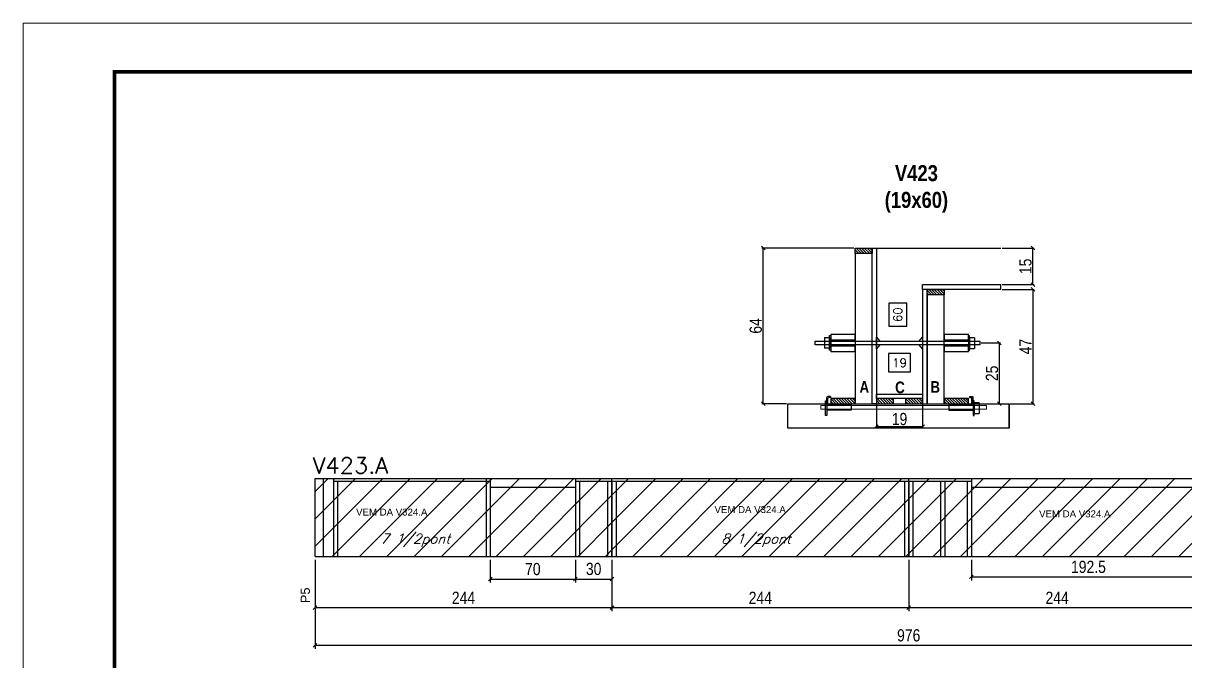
# Model space of a CAD drawing. Extents: x -3394 to 16474, y -5031 to 14397.
# Drawn here: x 7442 to 8398, y 6980 to 7505 of the extents above; entities that cross this region are included whole.
import ezdxf

# ---------------------------------------------------------------- set-up
doc = ezdxf.new("R2010")
doc.units = 0
doc.linetypes.add('DASHED', pattern=[0.75, 0.5, -0.25])
doc.layers.get('0').update_dxf_attribs({"linetype": 'CONTINUOUS'})
doc.layers.get('Defpoints').update_dxf_attribs({"linetype": 'CONTINUOUS'})
for name, color, linetype in [('1HACHURA MADEIRAS', 1, 'CONTINUOUS'), ('barrote', 251, 'CONTINUOUS'), ('COTA', 241, 'CONTINUOUS'), ('Cota Seção (2x)', 4, 'CONTINUOUS'), ('detalhes', 4, 'CONTINUOUS'), ('NOMENCLATURA', 7, 'CONTINUOUS'), ('Painéis', 200, 'CONTINUOUS'), ('presilha', 1, 'CONTINUOUS'), ('SARR_2.2x10', 60, 'CONTINUOUS'), ('SARR_2.2x7', 40, 'CONTINUOUS'), ('SARR_3.5x7', 81, 'CONTINUOUS'), ('texto', 7, 'CONTINUOUS'), ('Tubo de PVC', 51, 'CONTINUOUS')]:
    doc.layers.add(name, color=color, linetype=linetype)
for name, color, linetype, lineweight in [('CONCRETO', 251, 'CONTINUOUS', 25), ('Folhas', 255, 'CONTINUOUS', 9), ('REAPROVEITAMENTO', 251, 'CONTINUOUS', 9), ('SARRAFO DE PRESSAO', 251, 'DASHED', 9), ('SCO-___-LAJ', 2, 'CONTINUOUS', 0), ('Texto Seção', 7, 'CONTINUOUS', 15)]:
    doc.layers.add(name, color=color, linetype=linetype, lineweight=lineweight)
doc.styles.add('ARIAL', font='arial.ttf')
doc.styles.add('COTA TECNICA', font='techl___.ttf', dxfattribs={"height": 10})
doc.styles.add('COTA TECNICA 2X', font='techl___.ttf', dxfattribs={"height": 10})
doc.styles.add('REGUA-120', font='ROMANS.shx', dxfattribs={"height": 15})
doc.styles.add('ROMANS', font='romans.shx')
doc.styles.add('TECNICA', font='techb___.ttf', dxfattribs={"height": 10})
doc.dimstyles.new('Cota Seção interna', dxfattribs={"dimtxt": 7, "dimasz": 6, "dimexe": 0.18, "dimexo": 2, "dimgap": -4, "dimtad": 3, "dimdec": 1, "dimlfac": 0.5, "dimzin": 12, "dimdsep": 46, "dimtxsty": 'ROMANS', "dimblk": 'ARCHTICK', "dimcen": 0.09, "dimse1": 1, "dimse2": 1, "dimsd1": 1, "dimsd2": 1, "dimclrd": 180, "dimclre": 5, "dimclrt": 1, "dimadec": 0, "dimazin": 3, "dimtfac": 1, "dimtdec": 1, "dimtofl": 0, "dimtmove": 0, "dimatfit": 3, "dimldrblk": 'ARCHTICK', "dimfxl": 1, "dimtolj": 1, "dimtzin": 0, "dimarcsym": 0})
doc.dimstyles.new('PAINEL', dxfattribs={"dimtxt": 10, "dimasz": 3, "dimexe": 3, "dimexo": 3, "dimgap": 3, "dimtad": 1, "dimdec": 1, "dimzin": 12, "dimdsep": 46, "dimtxsty": 'COTA TECNICA', "dimblk1": 'OBLIQUE', "dimblk2": 'OBLIQUE', "dimsah": 1, "dimcen": 0.9, "dimclrd": 4, "dimclre": 4, "dimclrt": 240, "dimadec": 1, "dimazin": 3, "dimtfac": 1, "dimtdec": 1, "dimtmove": 0, "dimatfit": 3, "dimfxl": 1, "dimtolj": 1, "dimtzin": 12, "dimarcsym": 0})
doc.dimstyles.new('SECAO', dxfattribs={"dimscale": 0.333333, "dimtxt": 5, "dimasz": 9, "dimexe": 3, "dimexo": 3, "dimgap": 3, "dimtad": 1, "dimdec": 1, "dimlfac": 0.5, "dimzin": 12, "dimdsep": 46, "dimtxsty": 'COTA TECNICA 2X', "dimblk1": 'OBLIQUE', "dimblk2": 'OBLIQUE', "dimsah": 1, "dimcen": 0.9, "dimclrd": 4, "dimclre": 4, "dimclrt": 240, "dimadec": 1, "dimazin": 3, "dimtfac": 1, "dimtdec": 1, "dimtmove": 0, "dimatfit": 3, "dimfxl": 1, "dimtolj": 1, "dimtzin": 12, "dimarcsym": 0})
pattern_1 = [(45, (3170, 1148.575), (-11.22532, 11.22532), [])]

# ---------------------------------------------------------------- blocks, each defined once
blk = doc.blocks.new('9999999999')
at = {"layer": 'Folhas'}
blk.add_lwpolyline([(98138.98, 34190.21), (99623.98, 34190.21), (99623.98, 35240.21), (98138.98, 35240.21)], close=True, dxfattribs=at)
at = {"layer": 'Folhas', "color": 30, "const_width": 3}
blk.add_lwpolyline([(98213.98, 34230.21), (99583.98, 34230.21), (99583.98, 35200.21), (98213.98, 35200.21)], close=True, dxfattribs=at)
blk = doc.blocks.new('_Oblique')
at = {"color": 0, "linetype": 'ByBlock', "lineweight": -2}
blk.add_line((-0.5, -0.5), (0.5, 0.5), dxfattribs=at)
blk = doc.blocks.new('*D665')
at = {"layer": 'COTA', "color": 4, "lineweight": -2, "transparency": 16777216}
for p, q in [((8143.58, 7191.22), (8143.58, 7172.54)), ((8181.58, 7191.22), (8181.58, 7172.54)), ((8143.58, 7173.54), (8181.58, 7173.54))]:
    blk.add_line(p, q, dxfattribs=at)
at = {"layer": 'Defpoints', "color": 0, "transparency": 16777216}
for p in [(8143.58, 7192.22), (8181.58, 7192.22), (8181.58, 7173.54)]:
    blk.add_point(p, dxfattribs=at)
at = {"layer": 'COTA', "color": 4, "lineweight": -2, "transparency": 16777216, "xscale": 3, "yscale": 3, "zscale": 3, "rotation": 180}
blk.add_blockref('_Oblique', (8143.58, 7173.54), dxfattribs=at)
at = {"layer": 'COTA', "color": 4, "lineweight": -2, "transparency": 16777216, "xscale": 3, "yscale": 3, "zscale": 3}
blk.add_blockref('_Oblique', (8181.58, 7173.54), dxfattribs=at)
at = {"layer": 'COTA', "color": 240, "transparency": 16777216, "insert": (8162.58, 7179.63), "char_height": 10, "attachment_point": 5, "style": 'COTA TECNICA 2X'}
blk.add_mtext('\\A1;19', dxfattribs=at)
blk = doc.blocks.new('PRESILHA METÁLICA 1')
at = {"layer": 'presilha'}
for p, q in [((6, 15.5), (7.5, 15.5)), ((6, -2.5), (6, 15.5)), ((7.5, 10.6), (7.5, 19.9)), ((7.5, 15.5), (7.5, -2.5)), ((12, 21), (8.6, 21)), ((9, 11.6), (9, 18.9)), ((12, 19.5), (9.6, 19.5)), ((12, 21), (12, 19.5)), ((0, 13), (6, 13)), ((0, 13), (0, 0)), ((6, 0), (0, 0)), ((6, 13), (6, 0)), ((37.5, 4.1), (7.5, 4.1)), ((37.5, 11), (9.6, 11)), ((37.5, 11), (37.5, 4.1)), ((7.5, -2.5), (6, -2.5))]:
    blk.add_line(p, q, dxfattribs=at)
for centre, radius, start, end in [((8.6, 19.9), 1.14, 90, 180), ((9.6, 18.9), 0.57, 90, 180), ((9.6, 11.6), 0.57, 180, 270)]:
    blk.add_arc(centre, radius, start, end, dxfattribs=at)
blk = doc.blocks.new('PRESILHA METÁLICA 2')
at = {"layer": 'presilha'}
for p, q in [((-5.2, 23.5), (-5.2, 22)), ((-5.2, 23.5), (-1.9, 23.5)), ((-5.2, 22), (-2.8, 22)), ((-2.2, 14.1), (-2.2, 21.4)), ((0.8, 18), (-0.8, 18)), ((-0.8, 18), (-0.8, 0)), ((-0.8, 14.6), (-0.8, 22.4)), ((0.8, 0), (0.8, 18)), ((-30.8, 13.5), (-30.8, 6.6)), ((-30.8, 13.5), (-2.8, 13.5)), ((-30.8, 6.6), (-0.8, 6.6)), ((-0.8, 0), (0.8, 0))]:
    blk.add_line(p, q, dxfattribs=at)
for centre, radius, start, end in [((-2.8, 21.4), 0.57, 0, 90), ((-1.9, 22.4), 1.14, 0, 90), ((-2.8, 14.1), 0.57, 270, 0)]:
    blk.add_arc(centre, radius, start, end, dxfattribs=at)
blk = doc.blocks.new('*D666')
at = {"layer": 'COTA', "color": 4, "lineweight": -2, "transparency": 16777216}
for p, q in [((8246.87, 7286.22), (8273.23, 7286.22)), ((8272.23, 7286.22), (8272.23, 7192.22)), ((8253.63, 7192.22), (8273.23, 7192.22))]:
    blk.add_line(p, q, dxfattribs=at)
at = {"layer": 'Defpoints', "color": 0, "transparency": 16777216}
for p in [(8245.87, 7286.22), (8252.63, 7192.22), (8272.23, 7192.22)]:
    blk.add_point(p, dxfattribs=at)
at = {"layer": 'COTA', "color": 4, "lineweight": -2, "transparency": 16777216, "xscale": 3, "yscale": 3, "zscale": 3}
for p, rotation in [((8272.23, 7286.22), 90), ((8272.23, 7192.22), 270)]:
    blk.add_blockref('_Oblique', p, dxfattribs=dict(at, rotation=rotation))
at = {"layer": 'COTA', "color": 240, "transparency": 16777216, "insert": (8266.15, 7239.22), "char_height": 10, "attachment_point": 5, "rotation": 90, "style": 'COTA TECNICA 2X'}
blk.add_mtext('\\A1;47', dxfattribs=at)
blk = doc.blocks.new('*D667')
at = {"layer": 'Cota Seção (2x)', "color": 180, "lineweight": -2, "transparency": 16777216}
for p, q in [((8168.64, 7274.98), (8153.64, 7274.98)), ((8153.64, 7274.98), (8153.64, 7255.98)), ((8168.64, 7255.98), (8168.64, 7274.98)), ((8153.64, 7255.98), (8168.64, 7255.98))]:
    blk.add_line(p, q, dxfattribs=at)
at = {"layer": 'Defpoints', "color": 0, "transparency": 16777216}
for p in [(8143.58, 7320.22), (8172.64, 7320.22), (8150.99, 7200.22)]:
    blk.add_point(p, dxfattribs=at)
at = {"layer": 'Cota Seção (2x)', "color": 1, "transparency": 16777216, "insert": (8161.14, 7265.48), "char_height": 7, "attachment_point": 5, "rotation": 90, "style": 'ROMANS'}
blk.add_mtext('\\A1;60', dxfattribs=at)
blk = doc.blocks.new('_ArchTick')
at = {"color": 0, "linetype": 'ByBlock', "const_width": 0.15}
blk.add_lwpolyline([(-0.5, -0.5), (0.5, 0.5)], dxfattribs=at)
blk = doc.blocks.new('*D668')
at = {"layer": 'COTA', "color": 4, "lineweight": -2, "transparency": 16777216}
for p, q in [((8246.87, 7320.22), (8273.23, 7320.22)), ((8272.23, 7290.22), (8272.23, 7320.22)), ((8246.87, 7290.22), (8273.23, 7290.22))]:
    blk.add_line(p, q, dxfattribs=at)
at = {"layer": 'Defpoints', "color": 0, "transparency": 16777216}
for p in [(8245.87, 7320.22), (8272.23, 7320.22), (8245.87, 7290.22)]:
    blk.add_point(p, dxfattribs=at)
at = {"layer": 'COTA', "color": 4, "lineweight": -2, "transparency": 16777216, "xscale": 3, "yscale": 3, "zscale": 3}
for p, rotation in [((8272.23, 7320.22), 90), ((8272.23, 7290.22), 270)]:
    blk.add_blockref('_Oblique', p, dxfattribs=dict(at, rotation=rotation))
at = {"layer": 'COTA', "color": 240, "transparency": 16777216, "insert": (8266.12, 7305.22), "char_height": 10, "attachment_point": 5, "rotation": 90, "style": 'COTA TECNICA 2X'}
blk.add_mtext('\\A1;15', dxfattribs=at)
blk = doc.blocks.new('*D669')
at = {"layer": 'COTA', "color": 4, "lineweight": -2, "transparency": 16777216}
for p, q in [((8124.98, 7320.22), (8049.51, 7320.22)), ((8050.51, 7192.22), (8050.51, 7320.22)), ((8069.71, 7192.22), (8049.51, 7192.22))]:
    blk.add_line(p, q, dxfattribs=at)
at = {"layer": 'Defpoints', "color": 0, "transparency": 16777216}
for p in [(8050.51, 7320.22), (8125.98, 7320.22), (8070.71, 7192.22)]:
    blk.add_point(p, dxfattribs=at)
at = {"layer": 'COTA', "color": 4, "lineweight": -2, "transparency": 16777216, "xscale": 3, "yscale": 3, "zscale": 3}
for p, rotation in [((8050.51, 7320.22), 90), ((8050.51, 7192.22), 270)]:
    blk.add_blockref('_Oblique', p, dxfattribs=dict(at, rotation=rotation))
at = {"layer": 'COTA', "color": 240, "transparency": 16777216, "insert": (8044.4, 7256.22), "char_height": 10, "attachment_point": 5, "rotation": 90, "style": 'COTA TECNICA 2X'}
blk.add_mtext('\\A1;64', dxfattribs=at)
blk = doc.blocks.new('*D653')
at = {"layer": 'COTA', "color": 4, "lineweight": -2, "transparency": 16777216}
for p, q in [((8229.66, 7242.22), (8245.71, 7242.22)), ((8244.71, 7192.22), (8244.71, 7242.22)), ((8220.18, 7192.22), (8245.71, 7192.22))]:
    blk.add_line(p, q, dxfattribs=at)
at = {"layer": 'Defpoints', "color": 0, "transparency": 16777216}
for p in [(8228.66, 7242.22), (8244.71, 7242.22), (8219.18, 7192.22)]:
    blk.add_point(p, dxfattribs=at)
at = {"layer": 'COTA', "color": 4, "lineweight": -2, "transparency": 16777216, "xscale": 3, "yscale": 3, "zscale": 3}
for p, rotation in [((8244.71, 7242.22), 90), ((8244.71, 7192.22), 270)]:
    blk.add_blockref('_Oblique', p, dxfattribs=dict(at, rotation=rotation))
at = {"layer": 'COTA', "color": 240, "transparency": 16777216, "insert": (8238.6, 7217.22), "char_height": 10, "attachment_point": 5, "rotation": 90, "style": 'COTA TECNICA 2X'}
blk.add_mtext('\\A1;25', dxfattribs=at)
blk = doc.blocks.new('*D655')
at = {"layer": 'COTA', "color": 4, "linetype": 'ByBlock', "lineweight": -2, "transparency": 16777216}
for p, q in [((7682.12, 7063.77), (7682.12, 7021.62)), ((7926.12, 7063.77), (7926.12, 7021.62)), ((7682.12, 7024.62), (7926.12, 7024.62))]:
    blk.add_line(p, q, dxfattribs=at)
at = {"layer": 'Defpoints', "color": 0, "linetype": 'ByBlock', "transparency": 16777216}
for p in [(7682.12, 7066.77), (7926.12, 7066.77), (7926.12, 7024.62)]:
    blk.add_point(p, dxfattribs=at)
at = {"layer": 'COTA', "color": 4, "linetype": 'ByBlock', "lineweight": -2, "transparency": 16777216, "xscale": 3, "yscale": 3, "zscale": 3, "rotation": 180}
blk.add_blockref('_Oblique', (7682.12, 7024.62), dxfattribs=at)
at = {"layer": 'COTA', "color": 4, "linetype": 'ByBlock', "lineweight": -2, "transparency": 16777216, "xscale": 3, "yscale": 3, "zscale": 3}
blk.add_blockref('_Oblique', (7926.12, 7024.62), dxfattribs=at)
at = {"layer": 'COTA', "color": 240, "linetype": 'ByBlock', "transparency": 16777216, "insert": (7804.12, 7032.69), "char_height": 10, "attachment_point": 5, "style": 'COTA TECNICA'}
blk.add_mtext('\\A1;244', dxfattribs=at)
blk = doc.blocks.new('*D656')
at = {"layer": 'COTA', "color": 4, "linetype": 'ByBlock', "lineweight": -2, "transparency": 16777216}
for p, q in [((7926.12, 7063.77), (7926.12, 7021.62)), ((8170.12, 7063.77), (8170.12, 7021.62)), ((7926.12, 7024.62), (8170.12, 7024.62))]:
    blk.add_line(p, q, dxfattribs=at)
at = {"layer": 'Defpoints', "color": 0, "linetype": 'ByBlock', "transparency": 16777216}
for p in [(7926.12, 7066.77), (8170.12, 7066.77), (8170.12, 7024.62)]:
    blk.add_point(p, dxfattribs=at)
at = {"layer": 'COTA', "color": 4, "linetype": 'ByBlock', "lineweight": -2, "transparency": 16777216, "xscale": 3, "yscale": 3, "zscale": 3, "rotation": 180}
blk.add_blockref('_Oblique', (7926.12, 7024.62), dxfattribs=at)
at = {"layer": 'COTA', "color": 4, "linetype": 'ByBlock', "lineweight": -2, "transparency": 16777216, "xscale": 3, "yscale": 3, "zscale": 3}
blk.add_blockref('_Oblique', (8170.12, 7024.62), dxfattribs=at)
at = {"layer": 'COTA', "color": 240, "linetype": 'ByBlock', "transparency": 16777216, "insert": (8048.12, 7032.69), "char_height": 10, "attachment_point": 5, "style": 'COTA TECNICA'}
blk.add_mtext('\\A1;244', dxfattribs=at)
blk = doc.blocks.new('*D657')
at = {"layer": 'COTA', "color": 4, "linetype": 'ByBlock', "lineweight": -2, "transparency": 16777216}
for p, q in [((7682.12, 7063.77), (7682.12, 6990.63)), ((8658.12, 7063.77), (8658.12, 6990.63)), ((7682.12, 6993.63), (8658.12, 6993.63))]:
    blk.add_line(p, q, dxfattribs=at)
at = {"layer": 'Defpoints', "color": 0, "linetype": 'ByBlock', "transparency": 16777216}
for p in [(7682.12, 7066.77), (8658.12, 7066.77), (8658.12, 6993.63)]:
    blk.add_point(p, dxfattribs=at)
at = {"layer": 'COTA', "color": 4, "linetype": 'ByBlock', "lineweight": -2, "transparency": 16777216, "xscale": 3, "yscale": 3, "zscale": 3, "rotation": 180}
blk.add_blockref('_Oblique', (7682.12, 6993.63), dxfattribs=at)
at = {"layer": 'COTA', "color": 4, "linetype": 'ByBlock', "lineweight": -2, "transparency": 16777216, "xscale": 3, "yscale": 3, "zscale": 3}
blk.add_blockref('_Oblique', (8658.12, 6993.63), dxfattribs=at)
at = {"layer": 'COTA', "color": 240, "linetype": 'ByBlock', "transparency": 16777216, "insert": (8170.12, 7001.76), "char_height": 10, "attachment_point": 5, "style": 'COTA TECNICA'}
blk.add_mtext('\\A1;976', dxfattribs=at)
blk = doc.blocks.new('*D659')
at = {"layer": 'COTA', "color": 4, "linetype": 'ByBlock', "lineweight": -2, "transparency": 16777216}
for p, q in [((8170.12, 7063.77), (8170.12, 7021.62)), ((8414.12, 7063.77), (8414.12, 7021.62)), ((8170.12, 7024.62), (8414.12, 7024.62))]:
    blk.add_line(p, q, dxfattribs=at)
at = {"layer": 'Defpoints', "color": 0, "linetype": 'ByBlock', "transparency": 16777216}
for p in [(8170.12, 7066.77), (8414.12, 7066.77), (8414.12, 7024.62)]:
    blk.add_point(p, dxfattribs=at)
at = {"layer": 'COTA', "color": 4, "linetype": 'ByBlock', "lineweight": -2, "transparency": 16777216, "xscale": 3, "yscale": 3, "zscale": 3, "rotation": 180}
blk.add_blockref('_Oblique', (8170.12, 7024.62), dxfattribs=at)
at = {"layer": 'COTA', "color": 4, "linetype": 'ByBlock', "lineweight": -2, "transparency": 16777216, "xscale": 3, "yscale": 3, "zscale": 3}
blk.add_blockref('_Oblique', (8414.12, 7024.62), dxfattribs=at)
at = {"layer": 'COTA', "color": 240, "linetype": 'ByBlock', "transparency": 16777216, "insert": (8292.12, 7032.69), "char_height": 10, "attachment_point": 5, "style": 'COTA TECNICA'}
blk.add_mtext('\\A1;244', dxfattribs=at)
blk = doc.blocks.new('*D670')
at = {"layer": 'COTA', "color": 4, "linetype": 'ByBlock', "lineweight": -2, "transparency": 16777216}
for p, q in [((7896.12, 7063.77), (7896.12, 7045.14)), ((7926.12, 7063.77), (7926.12, 7045.14)), ((7896.12, 7048.14), (7926.12, 7048.14))]:
    blk.add_line(p, q, dxfattribs=at)
at = {"layer": 'Defpoints', "color": 0, "linetype": 'ByBlock', "transparency": 16777216}
for p in [(7896.12, 7066.77), (7926.12, 7066.77), (7926.12, 7048.14)]:
    blk.add_point(p, dxfattribs=at)
at = {"layer": 'COTA', "color": 4, "linetype": 'ByBlock', "lineweight": -2, "transparency": 16777216, "xscale": 3, "yscale": 3, "zscale": 3, "rotation": 180}
blk.add_blockref('_Oblique', (7896.12, 7048.14), dxfattribs=at)
at = {"layer": 'COTA', "color": 4, "linetype": 'ByBlock', "lineweight": -2, "transparency": 16777216, "xscale": 3, "yscale": 3, "zscale": 3}
blk.add_blockref('_Oblique', (7926.12, 7048.14), dxfattribs=at)
at = {"layer": 'COTA', "color": 240, "linetype": 'ByBlock', "transparency": 16777216, "insert": (7911.12, 7056.36), "char_height": 10, "attachment_point": 5, "style": 'COTA TECNICA'}
blk.add_mtext('\\A1;30', dxfattribs=at)
blk = doc.blocks.new('*D671')
at = {"layer": 'COTA', "color": 4, "linetype": 'ByBlock', "lineweight": -2, "transparency": 16777216}
for p, q in [((7826.12, 7063.77), (7826.12, 7045.14)), ((7896.12, 7063.77), (7896.12, 7045.14)), ((7826.12, 7048.14), (7896.12, 7048.14))]:
    blk.add_line(p, q, dxfattribs=at)
at = {"layer": 'Defpoints', "color": 0, "linetype": 'ByBlock', "transparency": 16777216}
for p in [(7826.12, 7066.77), (7896.12, 7066.77), (7896.12, 7048.14)]:
    blk.add_point(p, dxfattribs=at)
at = {"layer": 'COTA', "color": 4, "linetype": 'ByBlock', "lineweight": -2, "transparency": 16777216, "xscale": 3, "yscale": 3, "zscale": 3, "rotation": 180}
blk.add_blockref('_Oblique', (7826.12, 7048.14), dxfattribs=at)
at = {"layer": 'COTA', "color": 4, "linetype": 'ByBlock', "lineweight": -2, "transparency": 16777216, "xscale": 3, "yscale": 3, "zscale": 3}
blk.add_blockref('_Oblique', (7896.12, 7048.14), dxfattribs=at)
at = {"layer": 'COTA', "color": 240, "linetype": 'ByBlock', "transparency": 16777216, "insert": (7861.12, 7056.25), "char_height": 10, "attachment_point": 5, "style": 'COTA TECNICA'}
blk.add_mtext('\\A1;70', dxfattribs=at)
blk = doc.blocks.new('*D672')
at = {"layer": 'COTA', "color": 4, "lineweight": -2, "transparency": 16777216}
for p, q in [((8221.62, 7063.77), (8221.62, 7046.92)), ((8414.12, 7063.77), (8414.12, 7046.92)), ((8221.62, 7049.92), (8414.12, 7049.92))]:
    blk.add_line(p, q, dxfattribs=at)
at = {"layer": 'Defpoints', "color": 0, "transparency": 16777216}
for p in [(8221.62, 7066.77), (8414.12, 7066.77), (8414.12, 7049.92)]:
    blk.add_point(p, dxfattribs=at)
at = {"layer": 'COTA', "color": 4, "lineweight": -2, "transparency": 16777216, "xscale": 3, "yscale": 3, "zscale": 3, "rotation": 180}
blk.add_blockref('_Oblique', (8221.62, 7049.92), dxfattribs=at)
at = {"layer": 'COTA', "color": 4, "lineweight": -2, "transparency": 16777216, "xscale": 3, "yscale": 3, "zscale": 3}
blk.add_blockref('_Oblique', (8414.12, 7049.92), dxfattribs=at)
at = {"layer": 'COTA', "color": 240, "transparency": 16777216, "insert": (8317.87, 7058.05), "char_height": 10, "attachment_point": 5, "style": 'COTA TECNICA'}
blk.add_mtext('\\A1;192.5', dxfattribs=at)
blk = doc.blocks.new('*D680')
at = {"layer": 'Cota Seção (2x)', "color": 180, "lineweight": -2, "transparency": 16777216}
for p, q in [((8171.58, 7233.43), (8153.58, 7233.43)), ((8153.58, 7233.43), (8153.58, 7218.43)), ((8171.58, 7218.43), (8171.58, 7233.43)), ((8153.58, 7218.43), (8171.58, 7218.43))]:
    blk.add_line(p, q, dxfattribs=at)
at = {"layer": 'Defpoints', "color": 0, "transparency": 16777216}
for p in [(8143.58, 7214.43), (8143.58, 7200.22), (8181.58, 7200.22)]:
    blk.add_point(p, dxfattribs=at)
at = {"layer": 'Cota Seção (2x)', "color": 1, "transparency": 16777216, "insert": (8162.58, 7225.93), "char_height": 7, "attachment_point": 5, "style": 'ROMANS'}
blk.add_mtext('\\A1;19', dxfattribs=at)

msp = doc.modelspace()

# ---------------------------------------------------------------- hatches: boundary and pattern name
at = {"layer": 'REAPROVEITAMENTO', "linetype": 'Continuous'}
h = msp.add_hatch(dxfattribs=at)
h.set_pattern_fill('ANSI31', color=256, scale=5)
h.set_pattern_definition(pattern_1)
h.paths.add_polyline_path([(7682.12, 7130.77), (7682.12, 7066.77), (7926.12, 7066.77), (7926.12, 7130.77)])
h = msp.add_hatch(dxfattribs=at)
h.set_pattern_fill('ANSI31', color=256, scale=5)
h.set_pattern_definition(pattern_1)
h.paths.add_polyline_path([(7926.12, 7066.77), (8170.12, 7066.77), (8170.12, 7130.77), (7926.12, 7130.77)])
h = msp.add_hatch(dxfattribs=at)
h.set_pattern_fill('ANSI31', color=256, scale=5)
h.set_pattern_definition(pattern_1)
h.paths.add_polyline_path([(8414.12, 7066.77), (8414.12, 7130.77), (8170.12, 7130.77), (8170.12, 7066.77)])
at = {"layer": 'SARR_2.2x10'}
h = msp.add_hatch(dxfattribs=at)
h.set_pattern_fill('ANSI31', color=256, scale=0.5, angle=90)
h.set_pattern_definition([(135, (41316.9988, -116319.9524), (-1.122532015, -1.122532015), [])])
h.paths.add_polyline_path([(8125.98, 7196.62), (8125.98, 7192.22), (8105.98, 7192.22), (8105.98, 7196.62)])
h = msp.add_hatch(dxfattribs=at)
h.set_pattern_fill('ANSI31', color=256, scale=0.5, angle=90)
h.set_pattern_definition([(135, (41203.7988, -116319.9524), (-1.122532015, -1.122532015), [])])
h.paths.add_polyline_path([(8219.18, 7196.62), (8219.18, 7192.22), (8199.18, 7192.22), (8199.18, 7196.62)])
at = {"layer": 'SARR_2.2x7'}
h = msp.add_hatch(dxfattribs=at)
h.set_pattern_fill('ANSI31', color=256, scale=0.5, angle=90)
h.set_pattern_definition([(135, (41207.7988, -116196.3524), (-1.122532015, -1.122532015), [])])
h.paths.add_polyline_path([(8139.98, 7320.22), (8139.98, 7315.82), (8125.98, 7315.82), (8125.98, 7320.22)])
h = msp.add_hatch(dxfattribs=at)
h.set_pattern_fill('ANSI31', color=256, scale=0.5, angle=90)
h.set_pattern_definition([(135, (41148.5988, -116230.3524), (-1.122532015, -1.122532015), [])])
h.paths.add_polyline_path([(8199.18, 7286.22), (8199.18, 7281.82), (8185.18, 7281.82), (8185.18, 7286.22)])
h = msp.add_hatch(dxfattribs=at)
h.set_pattern_fill('ANSI31', color=256, scale=0.5, angle=90)
h.set_pattern_definition([(135, (41355.3988, -116319.9524), (-1.122532015, -1.122532015), [])])
h.paths.add_polyline_path([(8157.58, 7196.62), (8157.58, 7192.22), (8143.58, 7192.22), (8143.58, 7196.62)])
h = msp.add_hatch(dxfattribs=at)
h.set_pattern_fill('ANSI31', color=256, scale=0.5, angle=90)
h.set_pattern_definition([(135, (41331.3988, -116319.9524), (-1.122532015, -1.122532015), [])])
h.paths.add_polyline_path([(8181.58, 7196.62), (8181.58, 7192.22), (8167.58, 7192.22), (8167.58, 7196.62)])

# ---------------------------------------------------------------- linework, layer by layer
at = {"layer": '1HACHURA MADEIRAS', "elevation": 0}
for points in [[(8125.98, 7249.13), (8105.98, 7249.13), (8105.98, 7244.73), (8125.98, 7244.73)], [(8125.98, 7239.53), (8105.98, 7239.53), (8105.98, 7235.13), (8125.98, 7235.13)]]:
    msp.add_lwpolyline(points, close=True, dxfattribs=at)
at = {"layer": '1HACHURA MADEIRAS'}
for points in [[(8219.18, 7249.13), (8199.18, 7249.13), (8199.18, 7244.73), (8219.18, 7244.73)], [(8219.18, 7239.53), (8199.18, 7239.53), (8199.18, 7235.13), (8219.18, 7235.13)]]:
    msp.add_lwpolyline(points, close=True, dxfattribs=at)
at = {"layer": 'barrote', "elevation": 0}
msp.add_lwpolyline([(8252.63, 7172.22), (8070.71, 7172.22), (8070.71, 7192.22), (8252.63, 7192.22)], close=True, dxfattribs=at)
at = {"layer": 'CONCRETO', "linetype": 'Continuous'}
msp.add_line((8143.58, 7320.22), (8245.87, 7320.22), dxfattribs=at)
at = {"layer": 'detalhes', "color": 250}
msp.add_line((8252.63, 7172.22), (8252.63, 7192.22), dxfattribs=at)
at = {"layer": 'Painéis', "linetype": 'Continuous'}
msp.add_line((8245.87, 7286.22), (8245.87, 7290.22), dxfattribs=at)
at = {"layer": 'Painéis', "linetype": 'ByBlock'}
for p, q in [((7682.12, 7130.77), (8658.12, 7130.77)), ((7682.12, 7066.77), (7682.12, 7130.77)), ((7926.12, 7066.77), (7926.12, 7130.77)), ((8170.12, 7066.77), (8170.12, 7130.77)), ((7682.12, 7066.77), (8658.12, 7066.77))]:
    msp.add_line(p, q, dxfattribs=at)
at = {"layer": 'Painéis', "linetype": 'Continuous', "elevation": 0}
for points in [[(8139.98, 7192.22), (8139.98, 7320.22), (8143.58, 7320.22), (8143.58, 7192.22)], [(8185.18, 7192.22), (8185.18, 7286.22), (8181.58, 7286.22), (8181.58, 7192.22)], [(8143.58, 7200.22), (8181.58, 7200.22), (8181.58, 7196.62), (8143.58, 7196.62)]]:
    msp.add_lwpolyline(points, close=True, dxfattribs=at)
at = {"layer": 'Painéis', "linetype": 'Continuous'}
msp.add_lwpolyline([(8245.87, 7286.22), (8181.58, 7286.22), (8181.58, 7290.22), (8245.87, 7290.22)], dxfattribs=at)
at = {"layer": 'presilha'}
for p, q in [((8100.98, 7246.65), (8104.98, 7246.65)), ((8100.98, 7246.65), (8100.98, 7237.98)), ((8104.98, 7248.32), (8105.98, 7248.32)), ((8104.98, 7236.32), (8104.98, 7248.32)), ((8104.98, 7246.65), (8104.98, 7237.98)), ((8105.98, 7248.32), (8105.98, 7236.32)), ((8220.18, 7248.13, 0), (8219.18, 7248.13, 0)), ((8219.18, 7248.13, 0), (8219.18, 7236.13, 0)), ((8220.18, 7236.13, 0), (8220.18, 7248.13, 0)), ((8224.18, 7246.46, 0), (8220.18, 7246.46, 0)), ((8220.18, 7246.46, 0), (8220.18, 7237.79, 0)), ((8224.18, 7246.46, 0), (8224.18, 7237.79, 0)), ((8104.98, 7237.98), (8100.98, 7237.98)), ((8105.98, 7236.32), (8104.98, 7236.32)), ((8219.18, 7236.13, 0), (8220.18, 7236.13, 0)), ((8220.18, 7237.79, 0), (8224.18, 7237.79, 0))]:
    msp.add_line(p, q, dxfattribs=at)
at = {"layer": 'presilha', "elevation": 0}
msp.add_lwpolyline([(8093.19, 7243.72), (8228.66, 7243.72), (8228.66, 7240.72), (8093.19, 7240.72)], close=True, dxfattribs=at)
at = {"layer": 'SARR_2.2x10', "elevation": 0}
for points in [[(8125.98, 7196.62), (8105.98, 7196.62), (8105.98, 7192.22), (8125.98, 7192.22)], [(8219.18, 7196.62), (8199.18, 7196.62), (8199.18, 7192.22), (8219.18, 7192.22)]]:
    msp.add_lwpolyline(points, close=True, dxfattribs=at)
at = {"layer": 'SARR_2.2x7', "linetype": 'Continuous'}
for p, q in [((7689.12, 7066.77), (7689.12, 7130.77)), ((7697.12, 7128.57), (7826.12, 7128.57)), ((7826.12, 7123.77), (7896.12, 7123.77)), ((7896.12, 7128.57), (7926.12, 7128.57)), ((7926.12, 7128.57), (8170.12, 7128.57)), ((8170.12, 7128.57), (8221.62, 7128.57)), ((8221.62, 7123.77), (8450.62, 7123.77))]:
    msp.add_line(p, q, dxfattribs=at)
at = {"layer": 'SARR_2.2x7', "elevation": 0}
for points in [[(8125.98, 7320.22), (8139.98, 7320.22), (8139.98, 7315.82), (8125.98, 7315.82)], [(8185.18, 7286.22), (8199.18, 7286.22), (8199.18, 7281.82), (8185.18, 7281.82)], [(8157.58, 7196.62), (8143.58, 7196.62), (8143.58, 7192.22), (8157.58, 7192.22)], [(8181.58, 7196.62), (8167.58, 7196.62), (8167.58, 7192.22), (8181.58, 7192.22)]]:
    msp.add_lwpolyline(points, close=True, dxfattribs=at)
at = {"layer": 'SARR_3.5x7'}
for p, q in [((7697.12, 7130.77), (7697.12, 7066.77)), ((7822.62, 7130.77), (7822.62, 7066.77)), ((7826.12, 7130.77), (7826.12, 7066.77)), ((7896.12, 7130.77), (7896.12, 7066.77)), ((8221.62, 7130.77), (8221.62, 7066.77)), ((7700.62, 7128.57), (7700.62, 7066.77)), ((7899.62, 7128.57), (7899.62, 7066.77)), ((7922.62, 7128.57), (7922.62, 7066.77)), ((7926.12, 7128.57), (7926.12, 7066.77)), ((7929.62, 7128.57), (7929.62, 7066.77)), ((8166.62, 7128.57), (8166.62, 7066.77)), ((8170.12, 7128.57), (8170.12, 7066.77)), ((8173.62, 7128.57), (8173.62, 7066.77)), ((8196.24, 7128.57), (8196.24, 7066.77)), ((8199.74, 7128.57), (8199.74, 7066.77)), ((8218.12, 7128.57), (8218.12, 7066.77)), ((7697.12, 7066.77), (7700.62, 7066.77)), ((7922.62, 7066.77), (7926.12, 7066.77)), ((7926.12, 7066.77), (7929.62, 7066.77)), ((8166.62, 7066.77), (8170.12, 7066.77)), ((8170.12, 7066.77), (8173.62, 7066.77))]:
    msp.add_line(p, q, dxfattribs=at)
at = {"layer": 'SARR_3.5x7', "elevation": 0}
for points in [[(8139.98, 7315.82), (8125.98, 7315.82), (8125.98, 7192.22), (8139.98, 7192.22)], [(8199.18, 7281.82), (8185.18, 7281.82), (8185.18, 7192.22), (8199.18, 7192.22)]]:
    msp.add_lwpolyline(points, close=True, dxfattribs=at)
at = {"layer": 'SCO-___-LAJ', "color": 1, "elevation": 0}
msp.add_lwpolyline([(8234.03, 7190.88), (8097.86, 7190.88), (8097.86, 7187.68), (8234.03, 7187.68)], close=True, dxfattribs=at)
at = {"layer": 'Tubo de PVC', "elevation": 0}
msp.add_lwpolyline([(8181.58, 7246.96), (8181.58, 7237.47), (8178.78, 7240.62), (8146.38, 7240.62), (8143.58, 7237.47), (8143.58, 7246.96), (8146.38, 7243.81), (8178.78, 7243.81)], close=True, dxfattribs=at)

# ---------------------------------------------------------------- block references
at = {"layer": 'presilha', "xscale": -0.6666666666666666, "yscale": 0.6666666666666666, "zscale": 0.6666666666666666}
for name, p in [('PRESILHA METÁLICA 2', (8102.3, 7182.58)), ('PRESILHA METÁLICA 1', (8228.04, 7184.25))]:
    msp.add_blockref(name, p, dxfattribs=at)
at = {"layer": 'SARRAFO DE PRESSAO', "color": 6, "linetype": 'ByBlock'}
msp.add_blockref('9999999999', (-90696.77, -27735.1), dxfattribs=at)

# ---------------------------------------------------------------- texts
at = {"layer": 'detalhes', "style": 'TECNICA'}
for s, p in [('A', (8129.65, 7201.24)), ('C', (8158.94, 7200.92)), ('B', (8187.91, 7201.24))]:
    msp.add_text(s, height=9.6, dxfattribs=at).set_placement(p)
at = {"layer": 'NOMENCLATURA', "linetype": 'Continuous', "style": 'ARIAL'}
for p in [(7715.85, 7100.31), (8010.48, 7102.4), (8277.33, 7098.87)]:
    msp.add_text('VEM DA V324.A', height=5.6753, dxfattribs=at).set_placement(p)
msp.add_text('P5', height=7.567, rotation=90, dxfattribs=at).set_placement((7677.83, 7028.23))
at = {"layer": 'NOMENCLATURA', "insert": (8176.46, 7388.46), "char_height": 13.2, "attachment_point": 2, "style": 'TECNICA'}
msp.add_mtext_dynamic_manual_height_columns('V423\\P(19x60)', width=13.2, gutter_width=1, heights=[0], dxfattribs=at)
at = {"layer": 'texto', "color": 2, "char_height": 8, "attachment_point": 5, "style": 'ROMANS'}
for s, insert in [('{\\Q19;\\C256;7 1/2pont}', (7764.44, 7079.99)), ('{\\Q19;\\C256;8 1/2pont}', (8044.62, 7079.99))]:
    msp.add_mtext(s, dxfattribs=dict(at, insert=insert))
at = {"layer": 'Texto Seção', "style": 'REGUA-120', "width": 1.05}
msp.add_text('V423.A', height=13, dxfattribs=at).set_placement((7680.12, 7134.96))

# ---------------------------------------------------------------- dimensions: what is measured, and where the dimension line sits
at = {"layer": 'COTA'}
for base, p1, p2, picture, middle in [((8050.51, 7320.22), (8070.71, 7192.22), (8125.98, 7320.22), '*D669', (8050.51, 7256.22)), ((8272.23, 7320.22), (8245.87, 7290.22), (8245.87, 7320.22), '*D668', (8272.23, 7305.22))]:
    dim = msp.add_linear_dim(base=base, p1=p1, p2=p2, angle=90, dimstyle='SECAO', dxfattribs=at)
    dim.commit()
    dim.dimension.update_dxf_attribs({"geometry": picture, "text_midpoint": middle, "dimtype": 160})
for base, p1, p2, picture, middle in [((8272.23, 7192.22), (8245.87, 7286.22), (8252.63, 7192.22), '*D666', (8266.15, 7239.22)), ((8244.71, 7242.22), (8219.18, 7192.22), (8228.66, 7242.22), '*D653', (8238.6, 7217.22))]:
    dim = msp.add_linear_dim(base=base, p1=p1, p2=p2, angle=90, dimstyle='SECAO', dxfattribs=at)
    dim.commit()
    dim.dimension.update_dxf_attribs({"geometry": picture, "text_midpoint": middle})
dim = msp.add_linear_dim(base=(8181.58, 7173.54), p1=(8143.58, 7192.22), p2=(8181.58, 7192.22), dimstyle='SECAO', dxfattribs=at)
dim.commit()
dim.dimension.update_dxf_attribs({"geometry": '*D665', "text_midpoint": (8162.58, 7173.54), "dimtype": 160})
at = {"layer": 'COTA', "linetype": 'ByBlock'}
for base, p1, p2, picture, middle in [((7926.12, 7024.62), (7682.12, 7066.77), (7926.12, 7066.77), '*D655', (7804.12, 7032.69)), ((8658.12, 6993.63), (7682.12, 7066.77), (8658.12, 7066.77), '*D657', (8170.12, 7001.76)), ((7896.12, 7048.14), (7826.12, 7066.77), (7896.12, 7066.77), '*D671', (7861.12, 7056.25)), ((7926.12, 7048.14), (7896.12, 7066.77), (7926.12, 7066.77), '*D670', (7911.12, 7056.36)), ((8414.12, 7024.62), (8170.12, 7066.77), (8414.12, 7066.77), '*D659', (8292.12, 7032.69))]:
    dim = msp.add_linear_dim(base=base, p1=p1, p2=p2, dimstyle='PAINEL', dxfattribs=at)
    dim.commit()
    dim.dimension.update_dxf_attribs({"geometry": picture, "text_midpoint": middle})
dim = msp.add_linear_dim(base=(8170.12, 7024.62), p1=(7926.12, 7066.77), p2=(8170.12, 7066.77), dimstyle='PAINEL', override={"dimtmove": 1}, dxfattribs=at)
dim.commit()
dim.dimension.update_dxf_attribs({"geometry": '*D656', "text_midpoint": (8048.12, 7032.69)})
at = {"layer": 'COTA'}
dim = msp.add_linear_dim(base=(8414.12, 7049.92), p1=(8221.62, 7066.77), p2=(8414.12, 7066.77), dimstyle='PAINEL', dxfattribs=at)
dim.commit()
dim.dimension.update_dxf_attribs({"geometry": '*D672', "text_midpoint": (8317.87, 7058.05)})
at = {"layer": 'Cota Seção (2x)'}
dim = msp.add_linear_dim(base=(8172.64, 7320.22), p1=(8150.99, 7200.22), p2=(8143.58, 7320.22), angle=90, dimstyle='Cota Seção interna', dxfattribs=at)
dim.commit()
dim.dimension.update_dxf_attribs({"geometry": '*D667', "text_midpoint": (8172.64, 7265.48), "dimtype": 160})
dim = msp.add_linear_dim(base=(8143.58, 7214.43), p1=(8181.58, 7200.22), p2=(8143.58, 7200.22), dimstyle='Cota Seção interna', dxfattribs=at)
dim.commit()
dim.dimension.update_dxf_attribs({"geometry": '*D680', "text_midpoint": (8162.58, 7225.93)})

doc.saveas('drawing.dxf')
